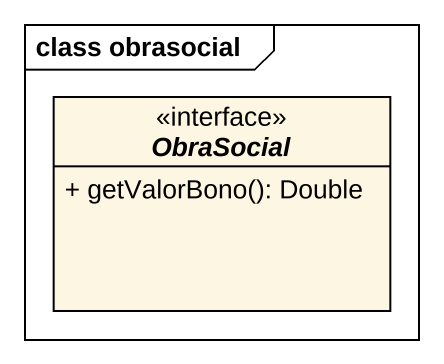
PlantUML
@startuml
mainframe class obrasocial
hide circle
hide empty members
skinparam classAttributeIconSize 0
interface ObraSocial <<interface>> {
  + getValorBono(): Double
}
@enduml
